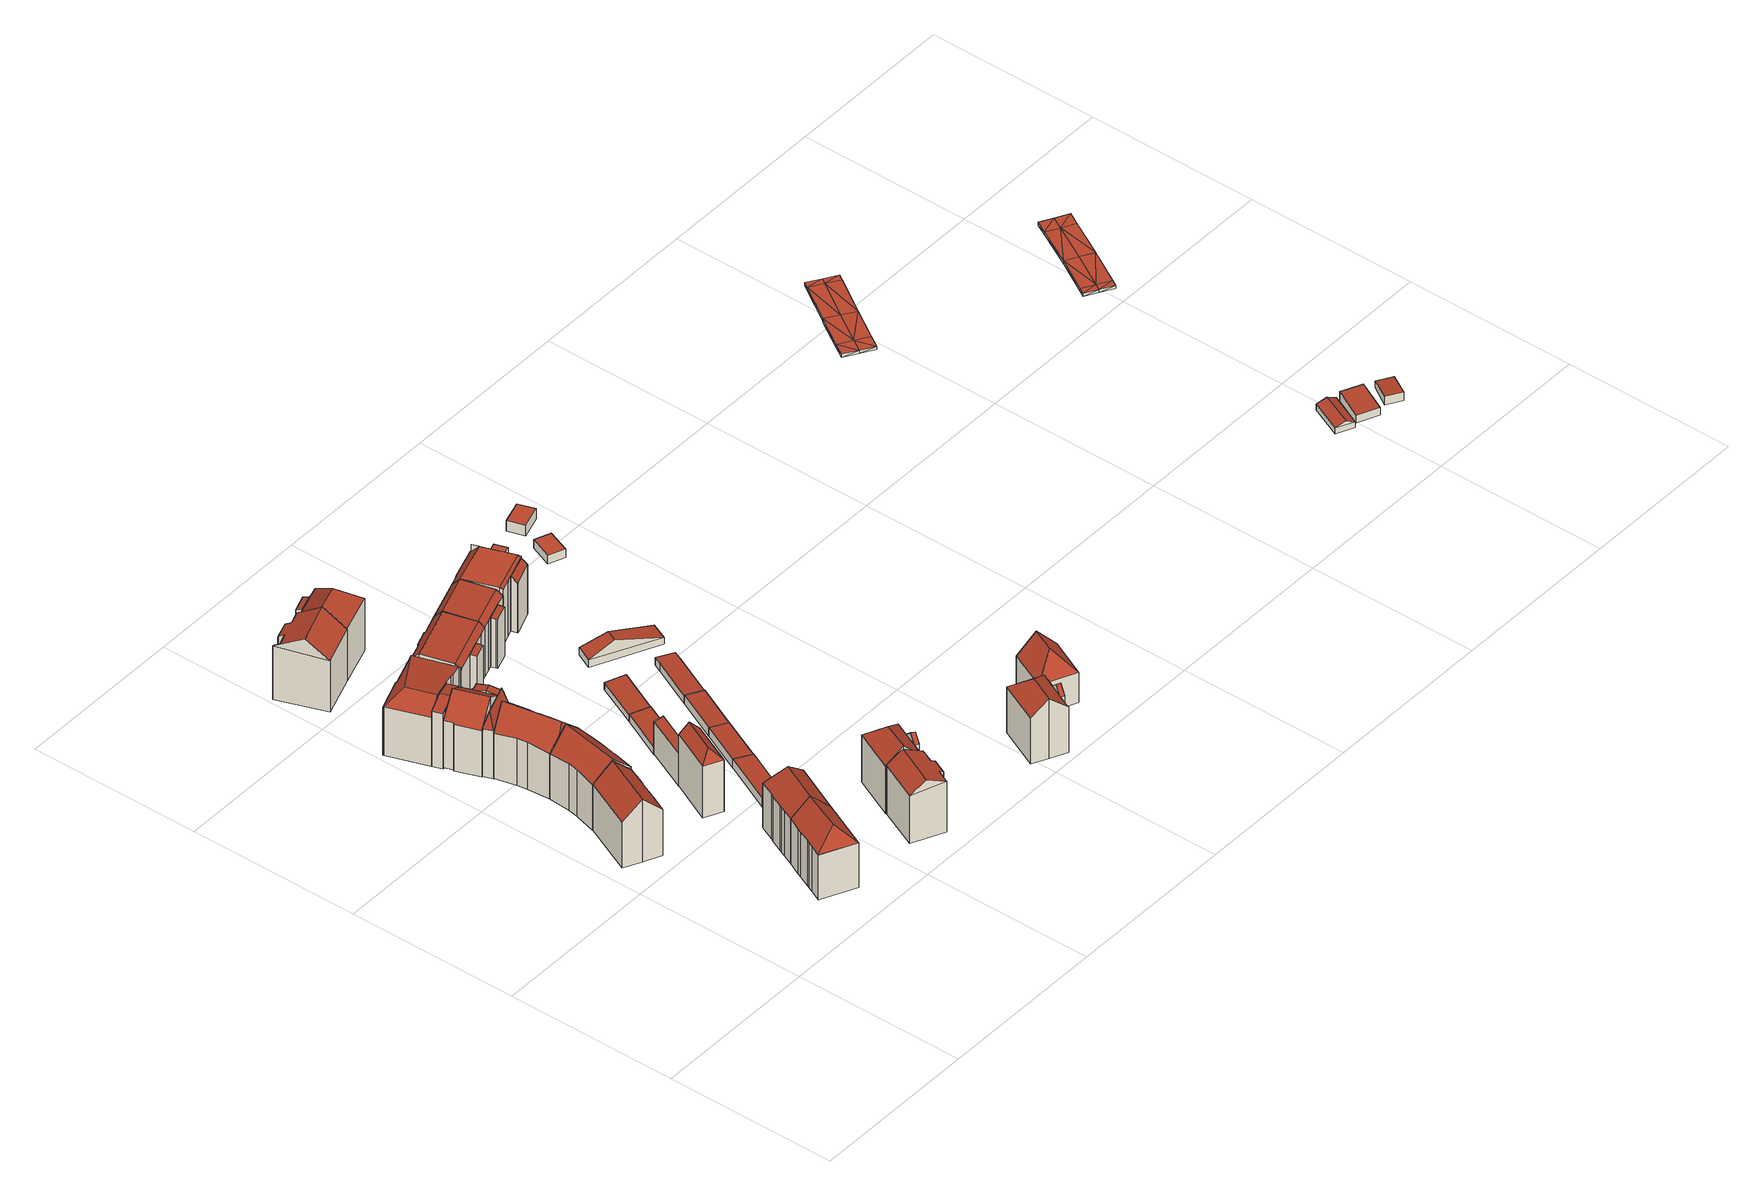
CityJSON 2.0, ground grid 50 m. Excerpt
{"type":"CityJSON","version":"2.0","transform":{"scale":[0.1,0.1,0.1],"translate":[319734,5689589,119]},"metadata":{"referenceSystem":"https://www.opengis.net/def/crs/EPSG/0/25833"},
"CityObjects":{
"building1":{"type":"Building","attributes":{"Dachtyp_tdc":"tdcGableRoof","Gemeindeschluessel":14713000,"Dachneigung":44.02,"QualitaetDacherkennung":83,"Geometrietyp2DReferenz":"3000","function":"31001_9998","roofType":"3100","measuredHeight":19.91},"geometry":[{"type":"MultiSurface","lod":"2","boundaries":[[[0,1,2,3]],[[1,4,5,2]],[[4,6,7,5]],[[6,8,9,7]],[[8,10,11,9]],[[10,12,13,11]],[[12,14,15,13]],[[14,16,17,15]],[[16,18,19,17]],[[18,20,21,19]],[[20,0,3,21]],[[16,14,12,10]],[[10,8,6,4,1,0,20,18,16]],[[3,2,5,7,9,11,13,15,17,19,21]]],"semantics":{"surfaces":[{"type":"WallSurface"},{"type":"RoofSurface"},{"type":"GroundSurface"}],"values":[0,0,0,0,0,0,0,0,0,0,0,1,1,2]}}]},
"building2":{"type":"Building","attributes":{"Dachtyp_tdc":"tdcFreeFormRoof","Gemeindeschluessel":14713000,"Dachneigung":44.84,"QualitaetDacherkennung":81,"Geometrietyp2DReferenz":"3000","function":"31001_9998","roofType":"5000","measuredHeight":19.74},"geometry":[{"type":"MultiSurface","lod":"2","boundaries":[[[22,23,24,25]],[[23,26,27,24]],[[26,28,29,27]],[[28,30,31,29]],[[30,32,33,31]],[[32,34,35,33]],[[34,36,37,35]],[[36,38,39,37]],[[38,40,41,39]],[[40,22,25,41]],[[42,26,43]],[[26,42,28]],[[23,44,43,26]],[[43,44,22,40,38,36,34,32,30,42]],[[30,28,42]],[[23,22,44]],[[25,24,27,29,31,33,35,37,39,41]]],"semantics":{"surfaces":[{"type":"WallSurface"},{"type":"RoofSurface"},{"type":"GroundSurface"}],"values":[0,0,0,0,0,0,0,0,0,0,1,1,1,1,0,0,2]}}]},
"building3":{"type":"Building","attributes":{"Dachtyp_tdc":"tdcFreeFormRoof","Gemeindeschluessel":14713000,"Dachneigung":42.32,"QualitaetDacherkennung":68,"Geometrietyp2DReferenz":"3000","function":"31001_9998","roofType":"5000","measuredHeight":19.92},"geometry":[{"type":"MultiSurface","lod":"2","boundaries":[[[45,46,47,48]],[[46,49,50,47]],[[49,51,52,50]],[[51,53,54,52]],[[53,55,56,54]],[[55,57,58,56]],[[57,59,60,58]],[[59,61,62,60]],[[61,63,64,62]],[[63,65,66,64]],[[65,67,68,66]],[[67,45,48,68]],[[69,70,53,51,49,46,45]],[[59,57,55,70,69,67,65,63,61]],[[55,53,70]],[[45,67,69]],[[48,47,50,52,54,56,58,60,62,64,66,68]]],"semantics":{"surfaces":[{"type":"WallSurface"},{"type":"RoofSurface"},{"type":"GroundSurface"}],"values":[0,0,0,0,0,0,0,0,0,0,0,0,1,1,0,0,2]}}]},
"building4":{"type":"Building","attributes":{"Dachtyp_tdc":"tdcFreeFormRoof","Gemeindeschluessel":14713000,"Dachneigung":43.02,"QualitaetDacherkennung":69,"Geometrietyp2DReferenz":"3000","function":"31001_9998","roofType":"5000","measuredHeight":20.04},"geometry":[{"type":"MultiSurface","lod":"2","boundaries":[[[71,72,54,56]],[[72,51,52,54]],[[51,73,74,52]],[[73,75,76,74]],[[75,77,78,76]],[[77,79,80,78]],[[79,81,82,80]],[[81,83,84,82]],[[83,85,86,84]],[[85,87,88,86]],[[87,89,90,88]],[[89,71,56,90]],[[71,91,92,93,72]],[[91,89,87,85,83,81,79,94,92]],[[93,92,94,77,75,73,51]],[[51,72,93]],[[71,89,91]],[[79,77,94]],[[56,54,52,74,76,78,80,82,84,86,88,90]]],"semantics":{"surfaces":[{"type":"WallSurface"},{"type":"RoofSurface"},{"type":"GroundSurface"}],"values":[0,0,0,0,0,0,0,0,0,0,0,0,1,1,1,0,0,0,2]}}]},
"building5":{"type":"Building","attributes":{"Dachtyp_tdc":"tdcHipAndGableRoof","Gemeindeschluessel":14713000,"Dachneigung":44.79,"QualitaetDacherkennung":79,"Geometrietyp2DReferenz":"3000","function":"31001_9998","roofType":"5000","measuredHeight":19.74},"geometry":[{"type":"MultiSurface","lod":"2","boundaries":[[[22,95,96,25]],[[95,97,98,96]],[[97,99,100,98]],[[99,101,102,100]],[[101,103,104,102]],[[103,105,106,104]],[[105,107,108,106]],[[107,109,110,108]],[[109,111,112,110]],[[111,23,24,112]],[[23,44,113,24]],[[44,22,25,113]],[[111,109,107,105,114]],[[105,103,101,99,97,95,22,44,114]],[[44,23,111,114]],[[25,96,98,100,102,104,106,108,110,112,24,113]]],"semantics":{"surfaces":[{"type":"WallSurface"},{"type":"RoofSurface"},{"type":"GroundSurface"}],"values":[0,0,0,0,0,0,0,0,0,0,0,0,1,1,1,2]}}]},
"building6":{"type":"Building","attributes":{"Gemeindeschluessel":14713000,"Geometrietyp2DReferenz":"3000","function":"31001_9998","roofType":"9999"},"children":["building6-1","building6-2","building6-3"]},
"building6-1":{"type":"BuildingPart","attributes":{"Dachtyp_tdc":"tdcGableRoof","Dachneigung":38.71,"QualitaetDacherkennung":68,"Geometrietyp2DReferenz":"3000","roofType":"3100","measuredHeight":20.24},"parents":["building6"],"geometry":[{"type":"MultiSurface","lod":"2","boundaries":[[[115,116,117,118]],[[116,119,120,117]],[[119,121,122,120]],[[121,123,124,122]],[[123,125,126,124]],[[125,127,128,129,126]],[[130,131,132,133,134]],[[131,115,118,132]],[[135,136,137,138,139,127,125,123,121,119]],[[119,116,115,131,130,140,141,142,135]],[[118,117,120,122,124,126,129,143,144,145,146,133,132]],[[139,128,127]],[[147,137,136,148]],[[144,143,138,137,147]],[[143,129,128,139,138]],[[149,148,136,135]],[[145,144,147,148,149]],[[130,134,140]],[[142,149,135]],[[134,133,146,141,140]],[[145,149,142,141,146]]],"semantics":{"surfaces":[{"type":"WallSurface"},{"type":"RoofSurface"},{"type":"GroundSurface"},{"type":"ClosureSurface"}],"values":[0,0,0,0,0,0,0,0,1,1,2,0,0,3,3,0,3,0,0,3,3]}}]},
"building6-2":{"type":"BuildingPart","attributes":{"Dachtyp_tdc":"tdcGableRoof","Dachneigung":10.19,"QualitaetDacherkennung":65,"Geometrietyp2DReferenz":"3000","roofType":"3100","measuredHeight":15.81},"parents":["building6"],"geometry":[{"type":"MultiSurface","lod":"2","boundaries":[[[150,151,152,153]],[[151,154,155,152]],[[154,156,157,155]],[[156,158,159,157]],[[158,160,161,159]],[[128,162,163,129]],[[162,150,153,163]],[[164,137,147,160,158,156,154]],[[154,151,150,162,128,139,164]],[[153,152,155,157,159,161,144,143,129,163]],[[161,160,147,144]],[[138,137,164]],[[143,144,147,137,138]],[[139,138,164]],[[143,138,139,128,129]]],"semantics":{"surfaces":[{"type":"WallSurface"},{"type":"RoofSurface"},{"type":"GroundSurface"},{"type":"ClosureSurface"}],"values":[0,0,0,0,0,0,0,1,1,2,3,0,3,0,3]}}]},
"building6-3":{"type":"BuildingPart","attributes":{"Dachtyp_tdc":"tdcFreeFormRoof","Dachneigung":73.21,"QualitaetDacherkennung":22,"Geometrietyp2DReferenz":"3000","roofType":"5000","measuredHeight":20.37},"parents":["building6"],"geometry":[{"type":"MultiSurface","lod":"2","boundaries":[[[165,166,167,168]],[[166,169,170,167]],[[169,134,133,170]],[[171,172,173,161,160]],[[172,165,168,173]],[[174,140,134,169,166,175]],[[166,165,176,175]],[[165,172,171,176]],[[171,148,149,142,174,175,176]],[[168,167,170,133,146,145,144,161,173]],[[141,140,174]],[[146,133,134,140,141]],[[160,147,148,171]],[[142,141,174]],[[144,145,149,148,147]],[[160,161,144,147]],[[145,146,141,142,149]]],"semantics":{"surfaces":[{"type":"WallSurface"},{"type":"RoofSurface"},{"type":"GroundSurface"},{"type":"ClosureSurface"}],"values":[0,0,0,0,0,1,1,1,1,2,0,3,0,0,3,3,3]}}]},
"building7":{"type":"Building","attributes":{"Gemeindeschluessel":14713000,"Geometrietyp2DReferenz":"3000","function":"31001_9998","roofType":"9999"},"children":["building7-1","building7-2"]},
"building7-1":{"type":"BuildingPart","attributes":{"Dachtyp_tdc":"tdcGableRoof","Dachneigung":10.45,"QualitaetDacherkennung":40,"Geometrietyp2DReferenz":"3000","roofType":"3100","measuredHeight":18.56},"parents":["building7"],"geometry":[{"type":"MultiSurface","lod":"2","boundaries":[[[177,178,179,180]],[[178,181,182,179]],[[181,183,184,182]],[[183,185,186,187,184]],[[185,183,188,189,190,191]],[[192,193,194,189,188]],[[177,194,193,178]],[[178,193,192,181]],[[181,192,188,183]],[[187,195,180,179,182,184]],[[196,186,185]],[[177,180,195,197]],[[197,195,187,186,196]],[[191,196,185]],[[189,194,177,197,190]],[[190,197,196,191]]],"semantics":{"surfaces":[{"type":"WallSurface"},{"type":"RoofSurface"},{"type":"GroundSurface"},{"type":"ClosureSurface"}],"values":[0,0,0,0,1,1,0,0,0,2,0,3,3,0,3,3]}}]},
"building7-2":{"type":"BuildingPart","attributes":{"Dachtyp_tdc":"tdcHipAndGableRoof","Dachneigung":10.24,"QualitaetDacherkennung":29,"Geometrietyp2DReferenz":"3000","roofType":"5000","measuredHeight":19.05},"parents":["building7"],"geometry":[{"type":"MultiSurface","lod":"2","boundaries":[[[198,186,196,191,199,200]],[[199,201,202,203,204,205,206,207,200]],[[208,209,210,180,195,187,211,212,213,214,215,216,217]],[[204,203,209,208]],[[203,202,210,209]],[[202,201,194,177,180,210]],[[186,198,211,187]],[[198,218,212,211]],[[218,219,213,212]],[[219,220,214,213]],[[220,207,215,214]],[[207,206,216,215]],[[206,205,217,216]],[[205,204,208,217]],[[207,220,219,218,198,200]],[[190,189,194,201,199]],[[195,180,177,197]],[[197,177,194,189,190]],[[191,190,199]],[[186,187,195,197,196]],[[196,197,190,191]]],"semantics":{"surfaces":[{"type":"RoofSurface"},{"type":"GroundSurface"},{"type":"WallSurface"},{"type":"ClosureSurface"}],"values":[0,0,1,2,2,2,2,2,2,2,2,2,2,2,0,2,3,3,2,3,3]}}]},
"building8":{"type":"Building","attributes":{"Dachtyp_tdc":"tdcFreeFormRoof","Gemeindeschluessel":14713000,"Dachneigung":46.32,"QualitaetDacherkennung":2,"Geometrietyp2DReferenz":"3000","function":"31001_2463","roofType":"5000","measuredHeight":19.21},"geometry":[{"type":"MultiSurface","lod":"2","boundaries":[[[221,222,223,224]],[[222,225,226,223]],[[225,227,228,226]],[[227,221,224,228]],[[229,230,227,225]],[[229,225,222]],[[230,229,222,221]],[[230,221,227]],[[224,223,226,228]]],"semantics":{"surfaces":[{"type":"WallSurface"},{"type":"RoofSurface"},{"type":"GroundSurface"}],"values":[0,0,0,0,1,0,1,1,2]}}]},
"building9":{"type":"Building","attributes":{"Dachtyp_tdc":"tdcFreeFormRoof","Gemeindeschluessel":14713000,"Dachneigung":11.03,"QualitaetDacherkennung":21,"Geometrietyp2DReferenz":"3000","function":"31001_9998","roofType":"5000","measuredHeight":3},"geometry":[{"type":"MultiSurface","lod":"2","boundaries":[[[231,232,233,234]],[[232,235,236,233]],[[235,237,238,236]],[[237,239,240,238]],[[239,231,234,240]],[[241,242,232,231]],[[239,237,235,242,241]],[[235,232,242]],[[231,239,241]],[[234,233,236,238,240]]],"semantics":{"surfaces":[{"type":"WallSurface"},{"type":"RoofSurface"},{"type":"GroundSurface"}],"values":[0,0,0,0,0,1,1,0,0,2]}}]},
"building10":{"type":"Building","attributes":{"Dachtyp_tdc":"tdcFreeFormRoof","Gemeindeschluessel":14713000,"Dachneigung":29.23,"QualitaetDacherkennung":62,"Geometrietyp2DReferenz":"3000","function":"31001_9998","roofType":"5000","measuredHeight":21.76},"geometry":[{"type":"MultiSurface","lod":"2","boundaries":[[[243,244,245,246]],[[244,247,248,245]],[[247,249,250,248]],[[249,251,252,250]],[[251,253,254,252]],[[253,255,256,254]],[[255,257,258,256]],[[257,259,260,258]],[[259,261,262,260]],[[261,263,264,262]],[[263,265,266,264]],[[265,267,268,266]],[[267,243,246,268]],[[269,265,263,261,259,257,255,253,251,249,247,244,270]],[[243,267,269,270]],[[267,265,269]],[[244,243,270]],[[246,245,248,250,252,254,256,258,260,262,264,266,268]]],"semantics":{"surfaces":[{"type":"WallSurface"},{"type":"RoofSurface"},{"type":"GroundSurface"}],"values":[0,0,0,0,0,0,0,0,0,0,0,0,0,1,1,0,0,2]}}]},
"building11":{"type":"Building","attributes":{"Dachtyp_tdc":"tdcGableRoof","Gemeindeschluessel":14713000,"Dachneigung":69.98,"QualitaetDacherkennung":3,"Geometrietyp2DReferenz":"3000","function":"31001_2463","roofType":"3100","measuredHeight":11.09},"geometry":[{"type":"MultiSurface","lod":"2","boundaries":[[[271,272,273,274]],[[272,275,276,273]],[[275,277,278,276]],[[277,271,274,278]],[[275,272,279]],[[271,277,280]],[[272,271,280,279]],[[277,275,279,280]],[[274,273,276,278]]],"semantics":{"surfaces":[{"type":"WallSurface"},{"type":"RoofSurface"},{"type":"GroundSurface"}],"values":[0,0,0,0,0,0,1,1,2]}}]},
"building12":{"type":"Building","attributes":{"Dachtyp_tdc":"tdcPolyFlatRoof","Gemeindeschluessel":14713000,"Dachneigung":4.03,"QualitaetDacherkennung":92,"Geometrietyp2DReferenz":"3000","function":"31001_2463","roofType":"2100","measuredHeight":2.7},"geometry":[{"type":"MultiSurface","lod":"2","boundaries":[[[281,282,283,284]],[[282,285,286,283]],[[285,287,288,286]],[[287,289,290,288]],[[289,291,292,290]],[[291,281,284,292]],[[291,289,287,285,282,281]],[[284,283,286,288,290,292]]],"semantics":{"surfaces":[{"type":"WallSurface"},{"type":"RoofSurface"},{"type":"GroundSurface"}],"values":[0,0,0,0,0,0,1,2]}}]},
"building13":{"type":"Building","attributes":{"Dachtyp_tdc":"tdcFreeFormRoof","Gemeindeschluessel":14713000,"Dachneigung":24.52,"QualitaetDacherkennung":53,"Geometrietyp2DReferenz":"3000","function":"31001_9998","roofType":"5000","measuredHeight":18.64},"geometry":[{"type":"MultiSurface","lod":"2","boundaries":[[[293,294,295,296]],[[294,297,298,295]],[[297,299,300,298]],[[299,301,302,300]],[[301,303,304,302]],[[303,305,306,304]],[[305,307,308,306]],[[307,309,310,308]],[[309,311,312,310]],[[311,313,314,312]],[[313,315,316,314]],[[315,317,318,316]],[[317,293,296,318]],[[297,294,293,317,319,320]],[[305,303,301,299,320,319,315,313,311,309,307]],[[317,315,319]],[[299,297,320]],[[296,295,298,300,302,304,306,308,310,312,314,316,318]]],"semantics":{"surfaces":[{"type":"WallSurface"},{"type":"RoofSurface"},{"type":"GroundSurface"}],"values":[0,0,0,0,0,0,0,0,0,0,0,0,0,1,1,0,0,2]}}]},
"building14":{"type":"Building","attributes":{"Gemeindeschluessel":14713000,"Geometrietyp2DReferenz":"3000","function":"31001_9998","roofType":"9999"},"children":["building14-1","building14-2"]},
"building14-1":{"type":"BuildingPart","attributes":{"Dachtyp_tdc":"tdcCutGableRoof","Dachneigung":3.47,"QualitaetDacherkennung":80,"Geometrietyp2DReferenz":"3000","roofType":"9999","measuredHeight":17.75},"parents":["building14"],"geometry":[{"type":"MultiSurface","lod":"2","boundaries":[[[321,322,323,324]],[[322,325,326,323]],[[325,327,326]],[[328,329,330,331]],[[329,332,333,330]],[[332,334,335,333]],[[334,336,337,335]],[[336,338,339,337]],[[338,340,341,339]],[[340,342,343,341]],[[342,344,345,343]],[[344,346,347,345]],[[346,348,349,347]],[[348,350,351,349]],[[350,352,353,351]],[[352,321,324,353]],[[332,329,328,327,325,322,321,352]],[[350,348,346,344,342,340,338,336,334]],[[352,350,334,332]],[[324,323,326,331,330,333,335,337,339,341,343,345,347,349,351,353]],[[331,326,327,328]]],"semantics":{"surfaces":[{"type":"WallSurface"},{"type":"RoofSurface"},{"type":"GroundSurface"},{"type":"ClosureSurface"}],"values":[0,0,0,0,0,0,0,0,0,0,0,0,0,0,0,0,1,1,1,2,3]}}]},
"building14-2":{"type":"BuildingPart","attributes":{"Dachtyp_tdc":"tdcPolyFlatRoof","Dachneigung":6.67,"QualitaetDacherkennung":43,"Geometrietyp2DReferenz":"3000","roofType":"2100","measuredHeight":15.79},"parents":["building14"],"geometry":[{"type":"MultiSurface","lod":"2","boundaries":[[[354,355,356,326,327]],[[355,357,358,356]],[[357,359,331,358]],[[359,328,331]],[[359,357,355,354]],[[326,356,358,331]],[[327,328,359,354]],[[327,326,331,328]]],"semantics":{"surfaces":[{"type":"WallSurface"},{"type":"RoofSurface"},{"type":"GroundSurface"},{"type":"ClosureSurface"}],"values":[0,0,0,0,1,2,0,3]}}]},
"building15":{"type":"Building","attributes":{"Gemeindeschluessel":14713000,"Geometrietyp2DReferenz":"3000","function":"31001_9998","roofType":"9999"},"children":["building15-1","building15-2"]},
"building15-1":{"type":"BuildingPart","attributes":{"Dachtyp_tdc":"tdcHipAndGableRoof","Dachneigung":43.14,"QualitaetDacherkennung":42,"Geometrietyp2DReferenz":"3000","roofType":"5000","measuredHeight":22.01},"parents":["building15"],"geometry":[{"type":"MultiSurface","lod":"2","boundaries":[[[360,361,362,266]],[[361,363,364,362]],[[365,366,367,368]],[[366,369,370,367]],[[369,371,372,370]],[[371,373,374,372]],[[373,375,376,374]],[[375,377,378,376]],[[377,379,380,378]],[[379,381,268,380]],[[381,382,383,268]],[[382,360,266,383]],[[379,377,375,373,371,369,384]],[[369,366,365,385,386,363,361,360,382,384]],[[382,381,379,384]],[[266,362,364,387,368,367,370,372,374,376,378,380,268,383]],[[364,363,386]],[[387,364,386,385]],[[365,368,387,385]]],"semantics":{"surfaces":[{"type":"WallSurface"},{"type":"RoofSurface"},{"type":"GroundSurface"},{"type":"ClosureSurface"}],"values":[0,0,0,0,0,0,0,0,0,0,0,0,1,1,1,2,3,3,3]}}]},
"building15-2":{"type":"BuildingPart","attributes":{"Dachtyp_tdc":"tdcPolyFlatRoof","Dachneigung":17.26,"QualitaetDacherkennung":41,"Geometrietyp2DReferenz":"3000","roofType":"2100","measuredHeight":16.1},"parents":["building15"],"geometry":[{"type":"MultiSurface","lod":"2","boundaries":[[[388,389,390,391]],[[389,392,365,368,390]],[[393,394,395,364,363]],[[394,388,391,395]],[[394,393,396,392,389,388]],[[391,390,368,387,364,395]],[[385,365,392,396]],[[385,387,368,365]],[[393,386,385,396]],[[386,364,387,385]],[[363,386,393]],[[363,364,386]]],"semantics":{"surfaces":[{"type":"WallSurface"},{"type":"RoofSurface"},{"type":"GroundSurface"},{"type":"ClosureSurface"}],"values":[0,0,0,0,1,2,0,3,0,3,0,3]}}]},
"building16":{"type":"Building","attributes":{"Dachtyp_tdc":"tdcPolyFlatRoof","Gemeindeschluessel":14713000,"Dachneigung":3.63,"QualitaetDacherkennung":72,"Geometrietyp2DReferenz":"3000","function":"31001_2463","roofType":"2100","measuredHeight":2.71},"geometry":[{"type":"MultiSurface","lod":"2","boundaries":[[[397,398,399,400]],[[398,401,402,399]],[[401,403,404,402]],[[403,397,400,404]],[[403,401,398,397]],[[400,399,402,404]]],"semantics":{"surfaces":[{"type":"WallSurface"},{"type":"RoofSurface"},{"type":"GroundSurface"}],"values":[0,0,0,0,1,2]}}]},
"building17":{"type":"Building","attributes":{"Gemeindeschluessel":14713000,"Geometrietyp2DReferenz":"3000","function":"31001_9998","roofType":"9999"},"children":["building17-1","building17-2"]},
"building17-1":{"type":"BuildingPart","attributes":{"Dachtyp_tdc":"tdcHipAndGableRoof","Dachneigung":43.16,"QualitaetDacherkennung":64,"Geometrietyp2DReferenz":"3000","roofType":"5000","measuredHeight":19.54},"parents":["building17"],"geometry":[{"type":"MultiSurface","lod":"2","boundaries":[[[405,406,407,408]],[[406,409,410,407]],[[411,412,413,414]],[[412,415,416,413]],[[415,417,418,416]],[[417,419,300,418]],[[419,420,421,300]],[[420,422,298,421]],[[422,423,424,298]],[[423,425,426,424]],[[425,427,428,426]],[[427,429,430,428]],[[429,405,408,430]],[[425,423,431]],[[423,422,420,431]],[[420,419,417,415,412,411,409,406,405,429,427,425,431]],[[408,407,410,414,413,416,418,300,421,298,424,426,428,430]],[[411,414,410,409]]],"semantics":{"surfaces":[{"type":"WallSurface"},{"type":"RoofSurface"},{"type":"GroundSurface"},{"type":"ClosureSurface"}],"values":[0,0,0,0,0,0,0,0,0,0,0,0,0,1,1,1,2,3]}}]},
"building17-2":{"type":"BuildingPart","attributes":{"Dachtyp_tdc":"tdcGableRoof","Dachneigung":44.09,"QualitaetDacherkennung":52,"Geometrietyp2DReferenz":"3000","roofType":"3100","measuredHeight":16.98},"parents":["building17"],"geometry":[{"type":"MultiSurface","lod":"2","boundaries":[[[406,432,433,407]],[[432,434,435,433]],[[434,411,414,435]],[[409,406,407,410]],[[436,437,438,439,440]],[[434,439,438,411]],[[432,440,439,434]],[[406,436,440,432]],[[409,437,436,406]],[[411,438,437,409]],[[407,433,435,414,410]],[[410,414,411,409]]],"semantics":{"surfaces":[{"type":"WallSurface"},{"type":"RoofSurface"},{"type":"GroundSurface"},{"type":"ClosureSurface"}],"values":[0,0,0,0,1,1,0,0,0,0,2,3]}}]},
"building18":{"type":"Building","attributes":{"Dachtyp_tdc":"tdcPolyFlatRoof","Gemeindeschluessel":14713000,"Dachneigung":3.8,"QualitaetDacherkennung":87,"Geometrietyp2DReferenz":"3000","function":"31001_2463","roofType":"2100","measuredHeight":2.69},"geometry":[{"type":"MultiSurface","lod":"2","boundaries":[[[441,442,443,444]],[[442,445,446,443]],[[445,447,448,446]],[[447,441,444,448]],[[447,445,442,441]],[[444,443,446,448]]],"semantics":{"surfaces":[{"type":"WallSurface"},{"type":"RoofSurface"},{"type":"GroundSurface"}],"values":[0,0,0,0,1,2]}}]},
"building19":{"type":"Building","attributes":{"Dachtyp_tdc":"tdcPolyFlatRoof","Gemeindeschluessel":14713000,"Dachneigung":3.62,"QualitaetDacherkennung":50,"Geometrietyp2DReferenz":"3000","function":"31001_2463","roofType":"2100","measuredHeight":2.6},"geometry":[{"type":"MultiSurface","lod":"2","boundaries":[[[449,450,451,452]],[[450,453,404,451]],[[453,454,402,404]],[[454,449,452,402]],[[454,453,450,449]],[[452,451,404,402]]],"semantics":{"surfaces":[{"type":"WallSurface"},{"type":"RoofSurface"},{"type":"GroundSurface"}],"values":[0,0,0,0,1,2]}}]},
"building20":{"type":"Building","attributes":{"Dachtyp_tdc":"tdcPolyFlatRoof","Gemeindeschluessel":14713000,"Dachneigung":3.94,"QualitaetDacherkennung":62,"Geometrietyp2DReferenz":"3000","function":"31001_2463","roofType":"2100","measuredHeight":2.65},"geometry":[{"type":"MultiSurface","lod":"2","boundaries":[[[455,456,457,458]],[[456,459,460,457]],[[459,461,462,460]],[[461,455,458,462]],[[461,459,456,455]],[[458,457,460,462]]],"semantics":{"surfaces":[{"type":"WallSurface"},{"type":"RoofSurface"},{"type":"GroundSurface"}],"values":[0,0,0,0,1,2]}}]},
"building21":{"type":"Building","attributes":{"Gemeindeschluessel":14713000,"Geometrietyp2DReferenz":"3000","function":"31001_9998","roofType":"9999"},"children":["building21-1","building21-2"]},
"building21-1":{"type":"BuildingPart","attributes":{"Dachtyp_tdc":"tdcCutGableRoof","Dachneigung":3.29,"QualitaetDacherkennung":81,"Geometrietyp2DReferenz":"3000","roofType":"9999","measuredHeight":17.8},"parents":["building21"],"geometry":[{"type":"MultiSurface","lod":"2","boundaries":[[[348,346,347,349]],[[346,463,464,347]],[[463,465,466,464]],[[465,467,468,466]],[[467,469,470,468]],[[469,471,472,470]],[[471,473,474,472]],[[475,476,477,478]],[[476,321,324,477]],[[321,479,480,324]],[[479,481,351,480]],[[481,348,349,351]],[[467,465,463,346,348,481]],[[479,321,476,475,473,471,469]],[[481,479,469,467]],[[349,347,464,466,468,470,472,474,478,477,324,480,351]],[[478,474,473,475]]],"semantics":{"surfaces":[{"type":"WallSurface"},{"type":"RoofSurface"},{"type":"GroundSurface"},{"type":"ClosureSurface"}],"values":[0,0,0,0,0,0,0,0,0,0,0,0,1,1,1,2,3]}}]},
"building21-2":{"type":"BuildingPart","attributes":{"Dachtyp_tdc":"tdcPolyFlatRoof","Dachneigung":7.2,"QualitaetDacherkennung":40,"Geometrietyp2DReferenz":"3000","roofType":"2100","measuredHeight":15.87},"parents":["building21"],"geometry":[{"type":"MultiSurface","lod":"2","boundaries":[[[482,483,484,485]],[[483,486,475,478,484]],[[487,488,489,474,473]],[[488,482,485,489]],[[488,487,486,483,482]],[[485,484,478,474,489]],[[487,473,475,486]],[[473,474,478,475]]],"semantics":{"surfaces":[{"type":"WallSurface"},{"type":"RoofSurface"},{"type":"GroundSurface"},{"type":"ClosureSurface"}],"values":[0,0,0,0,1,2,0,3]}}]},
"building22":{"type":"Building","attributes":{"Dachtyp_tdc":"tdcPolyFlatRoof","Gemeindeschluessel":14713000,"Dachneigung":3.49,"QualitaetDacherkennung":63,"Geometrietyp2DReferenz":"3000","function":"31001_2463","roofType":"2100","measuredHeight":2.52},"geometry":[{"type":"MultiSurface","lod":"2","boundaries":[[[490,491,458,457]],[[491,492,493,458]],[[492,494,495,493]],[[494,496,497,495]],[[496,498,499,497]],[[498,490,457,499]],[[498,496,494,492,491,490]],[[457,458,493,495,497,499]]],"semantics":{"surfaces":[{"type":"WallSurface"},{"type":"RoofSurface"},{"type":"GroundSurface"}],"values":[0,0,0,0,0,0,1,2]}}]},
"building23":{"type":"Building","attributes":{"Gemeindeschluessel":14713000,"Geometrietyp2DReferenz":"3000","function":"31001_9998","roofType":"9999"},"children":["building23-1","building23-2","building23-3"]},
"building23-1":{"type":"BuildingPart","attributes":{"Dachtyp_tdc":"tdcPolyFlatRoof","Dachneigung":45.06,"QualitaetDacherkennung":33,"Geometrietyp2DReferenz":"3000","roofType":"2100","measuredHeight":17.54},"parents":["building23"],"geometry":[{"type":"MultiSurface","lod":"2","boundaries":[[[500,501,502,503]],[[501,504,505,502]],[[504,506,507,505]],[[506,508,509,507]],[[506,504,501,500,510,508]],[[509,503,502,505,507]],[[500,503,509,508,510]]],"semantics":{"surfaces":[{"type":"WallSurface"},{"type":"RoofSurface"},{"type":"GroundSurface"},{"type":"ClosureSurface"}],"values":[0,0,0,0,1,2,3]}}]},
"building23-2":{"type":"BuildingPart","attributes":{"Dachtyp_tdc":"tdcPolyFlatRoof","Dachneigung":0,"QualitaetDacherkennung":71,"Geometrietyp2DReferenz":"3000","roofType":"1000","measuredHeight":18.05},"parents":["building23"],"geometry":[{"type":"MultiSurface","lod":"2","boundaries":[[[511,512,513,514]],[[512,515,516,513]],[[515,517,518,516]],[[517,519,520,518]],[[519,521,503,520]],[[521,522,503]],[[511,514,523]],[[524,525,526,527,521,519,517,515,512,511]],[[513,516,518,520,503,528,529,514]],[[527,522,521]],[[523,524,511]],[[514,529,525,524,523]],[[529,528,526,525]],[[528,503,522,527,526]]],"semantics":{"surfaces":[{"type":"WallSurface"},{"type":"RoofSurface"},{"type":"GroundSurface"},{"type":"ClosureSurface"}],"values":[0,0,0,0,0,0,0,1,2,0,0,3,3,3]}}]},
"building23-3":{"type":"BuildingPart","attributes":{"Dachtyp_tdc":"tdcCutGableRoof","Dachneigung":0.254,"QualitaetDacherkennung":67,"Geometrietyp2DReferenz":"3000","roofType":"9999","measuredHeight":18.14},"parents":["building23"],"geometry":[{"type":"MultiSurface","lod":"2","boundaries":[[[530,531,532,533]],[[531,534,535,532]],[[534,536,537,535]],[[536,538,539,537]],[[538,540,541,539]],[[540,542,543,541]],[[508,544,545,509]],[[544,546,547,545]],[[546,548,549,547]],[[548,550,551,549]],[[550,530,533,551]],[[525,524,523,542,540,538,536,534,531,530,550]],[[548,546,544,508,510,522,527,552]],[[550,548,552,525]],[[533,532,535,537,539,541,543,514,529,528,503,509,545,547,549,551]],[[514,543,542,523]],[[529,514,523,524,525]],[[526,525,552]],[[528,529,525,526]],[[527,526,552]],[[528,526,527,522,500,503]],[[510,500,522]],[[509,503,500,510,508]]],"semantics":{"surfaces":[{"type":"WallSurface"},{"type":"RoofSurface"},{"type":"GroundSurface"},{"type":"ClosureSurface"}],"values":[0,0,0,0,0,0,0,0,0,0,0,1,1,1,2,0,3,0,3,0,3,0,3]}}]},
"building24":{"type":"Building","attributes":{"Dachtyp_tdc":"tdcHipAndGableRoof","Gemeindeschluessel":14713000,"Dachneigung":17.16,"QualitaetDacherkennung":7,"Geometrietyp2DReferenz":"3000","function":"31001_2463","roofType":"5000","measuredHeight":6.12},"geometry":[{"type":"MultiSurface","lod":"2","boundaries":[[[553,554,555,556]],[[554,557,558,555]],[[557,559,560,558]],[[559,553,556,560]],[[557,554,561]],[[553,559,562]],[[554,553,562,561]],[[559,557,561,562]],[[556,555,558,560]]],"semantics":{"surfaces":[{"type":"WallSurface"},{"type":"RoofSurface"},{"type":"GroundSurface"}],"values":[0,0,0,0,1,0,1,1,2]}}]},
"building25":{"type":"Building","attributes":{"Gemeindeschluessel":14713000,"Geometrietyp2DReferenz":"3000","function":"31001_9998","roofType":"9999"},"children":["building25-1","building25-2"]},
"building25-1":{"type":"BuildingPart","attributes":{"Dachtyp_tdc":"tdcGableRoof","Dachneigung":44.6,"QualitaetDacherkennung":53,"Geometrietyp2DReferenz":"3000","roofType":"3100","measuredHeight":16.86},"parents":["building25"],"geometry":[{"type":"MultiSurface","lod":"2","boundaries":[[[563,564,565,566]],[[567,568,569,570]],[[567,563,566,568]],[[570,571,564,572]],[[563,567,573]],[[564,563,573,572]],[[567,570,572,573]],[[566,565,569,568]],[[569,565,564,571,570]]],"semantics":{"surfaces":[{"type":"WallSurface"},{"type":"RoofSurface"},{"type":"GroundSurface"},{"type":"ClosureSurface"}],"values":[0,0,0,0,0,1,1,2,3]}}]},
"building25-2":{"type":"BuildingPart","attributes":{"Dachtyp_tdc":"tdcHipAndGableRoof","Dachneigung":40.39,"QualitaetDacherkennung":61,"Geometrietyp2DReferenz":"3000","roofType":"5000","measuredHeight":19.04},"parents":["building25"],"geometry":[{"type":"MultiSurface","lod":"2","boundaries":[[[574,570,569,575]],[[576,565,564]],[[576,577,578,565]],[[577,579,580,578]],[[579,581,582,580]],[[581,583,584,582]],[[583,585,586,584]],[[585,587,588,586]],[[587,589,590,588]],[[589,591,592,590]],[[591,593,594,592]],[[593,595,596,594]],[[595,574,575,596]],[[591,589,597]],[[589,587,585,597]],[[585,583,581,579,577,576,571,570,574,595,593,591,597]],[[575,569,565,578,580,582,584,586,588,590,592,594,596]],[[564,571,576]],[[565,569,570,571,564]]],"semantics":{"surfaces":[{"type":"WallSurface"},{"type":"RoofSurface"},{"type":"GroundSurface"},{"type":"ClosureSurface"}],"values":[0,0,0,0,0,0,0,0,0,0,0,0,0,1,1,1,2,0,3]}}]},
"building26":{"type":"Building","attributes":{"Dachtyp_tdc":"tdcFreeFormRoof","Gemeindeschluessel":14713000,"Dachneigung":47.31,"QualitaetDacherkennung":5,"Geometrietyp2DReferenz":"3000","function":"31001_9998","roofType":"5000","measuredHeight":15.49},"geometry":[{"type":"MultiSurface","lod":"2","boundaries":[[[598,599,600,601]],[[599,602,603,600]],[[602,604,605,603]],[[604,598,601,605]],[[606,604,602]],[[607,606,602,599]],[[607,599,598]],[[606,607,598,604]],[[601,600,603,605]]],"semantics":{"surfaces":[{"type":"WallSurface"},{"type":"RoofSurface"},{"type":"GroundSurface"}],"values":[0,0,0,0,0,1,1,1,2]}}]},
"building27":{"type":"Building","attributes":{"Dachtyp_tdc":"tdcPolyFlatRoof","Gemeindeschluessel":14713000,"Dachneigung":0,"QualitaetDacherkennung":76,"Geometrietyp2DReferenz":"3000","function":"31001_2000","roofType":"1000","measuredHeight":2.78},"geometry":[{"type":"MultiSurface","lod":"2","boundaries":[[[608,609,610,611]],[[609,612,613,610]],[[612,614,615,613]],[[614,608,611,615]],[[614,612,609,608]],[[611,610,613,615]]],"semantics":{"surfaces":[{"type":"WallSurface"},{"type":"RoofSurface"},{"type":"GroundSurface"}],"values":[0,0,0,0,1,2]}}]},
"building28":{"type":"Building","attributes":{"Dachtyp_tdc":"tdcPolyFlatRoof","Gemeindeschluessel":14713000,"Dachneigung":0,"QualitaetDacherkennung":78,"Geometrietyp2DReferenz":"3000","function":"31001_2000","roofType":"1000","measuredHeight":3.28},"geometry":[{"type":"MultiSurface","lod":"2","boundaries":[[[616,617,618,619]],[[617,620,621,618]],[[620,622,623,621]],[[622,616,619,623]],[[622,620,617,616]],[[619,618,621,623]]],"semantics":{"surfaces":[{"type":"WallSurface"},{"type":"RoofSurface"},{"type":"GroundSurface"}],"values":[0,0,0,0,1,2]}}]},
"building29":{"type":"Building","attributes":{"Stand_DGM":"2023","Stand_Basis-DLM":"2022","Gemeindeschluessel":"14713000","ObjektHoehe":1,"Stand_Laserscan":"2023","BodenHoehe":123.76,"Stand_3D-Stadtmodell":"2025","Geometrietyp2DReferenz":2000,"AbsoluteHoehe":124.76,"function":"53001_1800","roofType":"9999","measuredHeight":1},"geometry":[{"type":"MultiSurface","lod":"2","boundaries":[[[624,625,626]],[[626,625,627]],[[626,627,628]],[[628,627,629]],[[628,629,630]],[[630,629,631]],[[631,629,632]],[[631,632,633]],[[631,633,634]],[[625,635,627]],[[627,635,636]],[[627,636,637]],[[627,637,629]],[[629,637,632]],[[632,637,638]],[[632,638,639]],[[632,639,633]],[[625,624,640]],[[625,640,641]],[[624,626,642]],[[624,642,640]],[[626,628,643]],[[626,643,642]],[[628,630,644]],[[628,644,643]],[[630,645,644]],[[631,634,646]],[[631,646,645]],[[634,633,647]],[[634,647,646]],[[633,639,648]],[[633,648,647]],[[639,638,649]],[[630,631,645]],[[637,636,650]],[[639,649,648]],[[638,637,651]],[[638,651,649]],[[637,650,651]],[[636,635,652]],[[636,652,650]],[[635,625,641]],[[635,641,652]],[[642,641,640]],[[653,641,642]],[[643,653,642]],[[654,653,643]],[[644,654,643]],[[645,654,644]],[[655,654,645]],[[647,655,645]],[[646,647,645]],[[653,652,641]],[[650,652,653]],[[651,650,653]],[[654,651,653]],[[655,651,654]],[[649,651,655]],[[648,649,655]],[[647,648,655]]],"semantics":{"surfaces":[{"type":"RoofSurface"},{"type":"WallSurface"},{"type":"GroundSurface"}],"values":[0,0,0,0,0,0,0,0,0,0,0,0,0,0,0,0,0,1,1,1,1,1,1,1,1,1,1,1,1,1,1,1,1,1,1,1,1,1,1,1,1,1,1,2,2,2,2,2,2,2,2,2,2,2,2,2,2,2,2,2]}}]},
"building30":{"type":"Building","attributes":{"Dachtyp_tdc":"tdcGableRoof","Gemeindeschluessel":14713000,"Dachneigung":19.16,"QualitaetDacherkennung":41,"Geometrietyp2DReferenz":"3000","function":"31001_9998","roofType":"3100","measuredHeight":2.98},"geometry":[{"type":"MultiSurface","lod":"2","boundaries":[[[656,657,658,659]],[[657,660,661,658]],[[660,662,663,661]],[[662,656,659,663]],[[660,657,664]],[[656,662,665]],[[657,656,665,664]],[[662,660,664,665]],[[659,658,661,663]]],"semantics":{"surfaces":[{"type":"WallSurface"},{"type":"RoofSurface"},{"type":"GroundSurface"}],"values":[0,0,0,0,0,0,1,1,2]}}]},
"building31":{"type":"Building","attributes":{"Dachtyp_tdc":"tdcPolyFlatRoof","Gemeindeschluessel":14713000,"Dachneigung":3.77,"QualitaetDacherkennung":53,"Geometrietyp2DReferenz":"3000","function":"31001_9998","roofType":"2100","measuredHeight":3.02},"geometry":[{"type":"MultiSurface","lod":"2","boundaries":[[[666,667,668,669]],[[667,670,671,668]],[[670,672,673,671]],[[672,666,669,673]],[[672,670,667,666]],[[669,668,671,673]]],"semantics":{"surfaces":[{"type":"WallSurface"},{"type":"RoofSurface"},{"type":"GroundSurface"}],"values":[0,0,0,0,1,2]}}]},
"building32":{"type":"Building","attributes":{"Dachtyp_tdc":"tdcPolyFlatRoof","Gemeindeschluessel":14713000,"Dachneigung":5.41,"QualitaetDacherkennung":58,"Geometrietyp2DReferenz":"3000","function":"31001_9998","roofType":"2100","measuredHeight":2.83},"geometry":[{"type":"MultiSurface","lod":"2","boundaries":[[[674,675,676,677]],[[675,678,679,676]],[[678,680,681,679]],[[680,674,677,681]],[[680,678,675,674]],[[677,676,679,681]]],"semantics":{"surfaces":[{"type":"WallSurface"},{"type":"RoofSurface"},{"type":"GroundSurface"}],"values":[0,0,0,0,1,2]}}]},
"building33":{"type":"Building","attributes":{"Stand_DGM":"2023","Stand_Basis-DLM":"2022","Gemeindeschluessel":"14713000","ObjektHoehe":1,"Stand_Laserscan":"2023","BodenHoehe":127.85,"Stand_3D-Stadtmodell":"2025","Geometrietyp2DReferenz":2000,"AbsoluteHoehe":128.85,"function":"53001_1800","roofType":"9999","measuredHeight":1},"geometry":[{"type":"MultiSurface","lod":"2","boundaries":[[[682,683,684]],[[682,684,685]],[[686,687,682]],[[682,687,683]],[[688,689,690]],[[688,690,686]],[[686,690,687]],[[691,692,689]],[[691,689,688]],[[693,682,685]],[[693,685,694]],[[695,686,682]],[[695,682,693]],[[696,688,695]],[[695,688,686]],[[697,691,688]],[[697,688,696]],[[685,684,698]],[[685,698,699]],[[684,683,700]],[[684,700,698]],[[683,687,701]],[[683,701,700]],[[687,690,702]],[[687,702,701]],[[690,689,703]],[[690,703,702]],[[689,692,704]],[[689,704,703]],[[692,691,705]],[[692,705,704]],[[691,697,706]],[[691,706,705]],[[697,696,707]],[[697,707,706]],[[696,695,708]],[[696,708,707]],[[695,693,709]],[[695,709,708]],[[693,694,710]],[[693,710,709]],[[694,685,699]],[[694,699,710]],[[698,700,711]],[[699,698,711]],[[711,701,712]],[[700,701,711]],[[702,703,713]],[[712,702,713]],[[701,702,712]],[[703,704,705]],[[713,703,705]],[[699,711,709]],[[710,699,709]],[[711,712,708]],[[709,711,708]],[[708,713,707]],[[712,713,708]],[[713,705,706]],[[707,713,706]]],"semantics":{"surfaces":[{"type":"RoofSurface"},{"type":"WallSurface"},{"type":"GroundSurface"}],"values":[0,0,0,0,0,0,0,0,0,0,0,0,0,0,0,0,0,1,1,1,1,1,1,1,1,1,1,1,1,1,1,1,1,1,1,1,1,1,1,1,1,1,1,2,2,2,2,2,2,2,2,2,2,2,2,2,2,2,2,2]}}]}
},
"vertices":[
[186,642,164],[182,635,164],[182,635,19],[186,642,19],[166,600,165],[166,600,19],[161,589,165],[161,589,19],[138,540,165],[138,540,19],[88,563,218],[88,563,19],[38,587,165],[38,587,19],[105,734,165],[105,734,19],[156,714,218],[156,714,19],[207,695,166],[207,695,19],[192,657,164],[192,657,19],
[306,274,165],[405,227,165],[405,227,23],[306,274,23],[340,87,165],[340,87,23],[241,134,165],[241,134,23],[243,137,166],[243,137,23],[256,166,165],[256,166,23],[263,181,166],[263,181,23],[266,188,166],[266,188,23],[282,222,165],[282,222,23],[287,234,165],[287,234,23],[241,134,166],[304,139,220],[355,251,220],
[105,734,161],[123,797,167],[123,797,18],[105,734,18],[128,826,167],[128,826,18],[133,891,161],[133,891,18],[190,890,214],[190,890,18],[246,889,169],[246,889,18],[243,838,164],[243,838,18],[241,821,164],[241,821,18],[240,813,163],[240,813,18],[231,769,164],[231,769,18],[229,760,165],[229,760,18],[207,695,174],[207,695,18],[162,712,218],[193,890,218],
[246,889,164],[190,890,188],[128,956,167],[128,956,18],[123,986,167],[123,986,18],[107,1047,162],[107,1047,18],[211,1084,173],[211,1084,18],[227,1033,167],[227,1033,18],[231,1016,165],[231,1016,18],[234,1006,164],[234,1006,18],[242,964,164],[242,964,18],[243,954,164],[243,954,18],[246,892,171],[193,903,218],[171,891,197],[164,1067,218],
[320,304,165],[320,304,23],[326,318,165],[326,318,23],[329,325,165],[329,325,23],[346,360,165],[346,360,23],[350,369,165],[350,369,23],[371,414,165],[371,414,23],[405,398,165],[405,398,23],[455,375,165],[455,375,23],[471,368,165],[471,368,23],[355,251,23],[408,364,220],
[72,1144,167],[63,1170,167],[63,1170,17],[72,1144,17],[124,1191,219],[124,1191,17],[168,1207,185],[168,1207,17],[188,1213,170],[188,1213,17],[189,1210,170],[189,1210,17],[195,1192,170],[195,1192,167],[195,1192,17],[94,1073,165],[69,1142,165],[69,1142,17],[94,1073,17],[94,1073,157],[158,1097,219],[220,1119,171],[216,1130,171],[209,1152,170],[200,1177,170],[96,1074,167],[97,1075,168],[100,1076,170],[209,1152,17],[220,1119,17],[158,1097,17],[97,1075,17],[220,1119,169],[220,1119,170],[158,1097,170],
[216,1192,169],[221,1194,169],[221,1194,17],[216,1192,17],[232,1161,175],[232,1161,17],[242,1128,169],[242,1128,17],[238,1126,169],[238,1126,17],[225,1121,169],[225,1121,17],[205,1188,169],[205,1188,17],[209,1152,175],
[211,1084,170],[107,1047,170],[107,1047,17],[211,1084,17],[97,1074,168],[97,1074,17],[225,1121,170],[221,1110,170],[221,1110,17],[97,1075,170],[116,1066,219],[199,1096,221],
[157,1236,188],[167,1210,188],[167,1210,13],[157,1236,13],[168,1207,188],[168,1207,13],[63,1170,188],[63,1170,13],[53,1198,188],[53,1198,169],[53,1198,13],[119,1189,199],[108,1218,199],[97,1214,197],[85,1210,195],[168,1207,189],[167,1210,189],[157,1236,189],[97,1214,13],[77,1207,188],[97,1214,188],
[12,1315,168],[97,1214,204],[70,1296,204],[157,1236,193],[190,1248,186],[197,1246,185],[235,1260,178],[237,1255,178],[238,1255,178],[198,1379,177],[235,1260,13],[197,1246,13],[190,1248,13],[12,1315,13],[11,1318,13],[100,1350,13],[102,1346,13],[198,1379,13],[238,1255,13],[237,1255,13],[11,1318,165],[100,1350,169],[102,1346,173],
[312,555,181],[370,678,181],[370,678,18],[312,555,18],[422,653,181],[422,653,18],[364,530,181],[364,530,18],[396,666,211],[350,568,210],
[405,398,41],[421,431,41],[421,431,20],[405,398,20],[467,410,43],[467,410,20],[471,408,42],[471,408,20],[455,375,42],[455,375,20],[418,392,50],[434,425,50],
[58,1522,175],[8,1662,182],[8,1662,12],[58,1522,12],[11,1663,182],[11,1663,12],[12,1661,183],[12,1661,12],[18,1646,192],[18,1646,12],[49,1658,192],[49,1658,12],[44,1672,183],[44,1672,12],[43,1674,182],[43,1674,12],[92,1691,182],[92,1691,12],[98,1675,192],[98,1675,12],[127,1685,192],[127,1685,12],[134,1688,192],[134,1688,12],[178,1564,175],[178,1564,12],[156,1625,229],[36,1582,229],
[370,678,119],[428,802,119],[428,802,17],[370,678,17],[480,777,40],[480,777,17],[422,653,41],[422,653,17],[451,791,128],[393,667,128],
[486,442,42],[483,444,42],[483,444,19],[486,442,19],[434,467,46],[434,467,19],[506,618,46],[506,618,19],[557,593,42],[557,593,19],[544,564,42],[544,564,19],
[602,210,175],[601,211,174],[601,211,22],[602,210,22],[603,214,174],[603,214,22],[695,171,183],[695,171,22],[693,167,183],[693,167,22],[688,155,183],[688,155,22],[678,134,183],[678,134,22],[689,129,178],[689,129,22],[669,86,178],[669,86,22],[659,91,183],[659,91,22],[642,57,183],[642,57,22],[641,53,183],[641,53,22],[549,96,175],[549,96,22],[590,77,209],[645,195,209],
[401,1312,168],[376,1303,168],[376,1303,12],[401,1312,12],[341,1291,169],[341,1291,12],[341,1291,168],[297,1276,168],[238,1255,169],[238,1255,12],[297,1276,12],[233,1270,184],[233,1270,12],[204,1359,189],[204,1359,12],[198,1379,169],[198,1379,12],[250,1397,169],[250,1397,12],[250,1401,166],[250,1401,12],[297,1418,166],[297,1418,12],[298,1415,168],[298,1415,12],[358,1436,168],[358,1436,12],[359,1433,171],[359,1433,12],[365,1416,189],[365,1416,12],[396,1327,184],[396,1327,12],
[341,1291,170],[347,1273,168],[347,1273,12],[304,1258,168],[304,1258,12],[297,1276,170],
[134,1688,170],[140,1690,170],[140,1690,12],[171,1700,169],[171,1700,12],[219,1717,169],[252,1726,171],[252,1726,12],[219,1717,12],[254,1727,171],[254,1727,12],[259,1724,167],[259,1724,12],[277,1669,170],[277,1669,12],[275,1662,175],[275,1662,12],[294,1606,177],[294,1606,12],[295,1604,178],[295,1604,12],[178,1564,177],[156,1625,232],[156,1625,12],[224,1648,232],[220,1716,170],[171,1700,170],[220,1716,12],
[213,1733,167],[214,1731,168],[214,1731,12],[213,1733,12],[219,1717,172],[171,1700,172],[165,1716,167],[165,1716,12],[220,1716,173],
[480,777,43],[428,802,39],[428,802,15],[480,777,15],[487,927,39],[487,927,15],[539,902,43],[539,902,15],
[739,272,170],[730,252,170],[730,252,22],[739,272,22],[729,252,170],[729,252,22],[710,210,170],[697,181,170],[697,181,22],[710,210,22],[695,177,170],[695,177,22],[697,175,168],[697,175,22],[695,171,168],[647,194,218],[647,194,22],[603,214,172],[659,335,172],[659,335,22],[749,293,171],[749,293,22],[747,290,170],[747,290,22],[745,285,170],[745,285,22],[682,270,218],
[741,247,170],[741,247,22],[722,205,170],[722,205,22],[730,252,172],[729,252,172],[720,231,192],[731,225,192],[741,247,172],
[565,741,44],[615,717,40],[615,717,17],[565,741,17],[557,593,40],[557,593,17],[506,618,44],[506,618,17],
[545,1052,37],[598,1027,41],[598,1027,15],[545,1052,15],[539,902,41],[487,927,37],
[624,865,43],[674,841,39],[674,841,16],[624,865,16],[615,717,39],[615,717,16],[565,741,43],[565,741,16],
[480,1479,168],[480,1479,12],[481,1476,171],[481,1476,12],[487,1459,190],[487,1459,12],[518,1371,184],[518,1371,12],[524,1354,168],[524,1354,12],[488,1342,168],[488,1342,12],[439,1325,168],[427,1321,168],[427,1321,12],[439,1325,12],[395,1328,184],[395,1328,12],[365,1416,190],
[445,1307,168],[444,1311,168],[444,1311,12],[445,1307,12],[439,1325,170],[488,1342,170],[494,1324,168],[494,1324,12],
[674,841,37],[624,865,41],[683,988,41],[683,988,16],[694,1012,41],[694,1012,16],[743,989,37],[743,989,16],[732,965,37],[732,965,16],
[649,1397,184],[654,1382,168],[654,1382,10],[649,1397,10],[586,1356,168],[586,1356,10],[584,1356,168],[584,1356,10],[578,1373,186],[578,1373,10],[583,1374,186],
[606,1520,191],[623,1473,191],[623,1473,10],[606,1520,10],[642,1479,191],[642,1479,10],[654,1443,191],[654,1443,10],[635,1437,191],[635,1437,10],[649,1397,191],[649,1397,186],[606,1520,171],[613,1502,191],[613,1501,191],[646,1405,191],[646,1404,191],[646,1405,10],[613,1501,10],
[481,1476,172],[480,1479,169],[480,1479,10],[481,1476,10],[510,1489,169],[510,1489,10],[509,1491,167],[509,1491,10],[573,1513,167],[573,1513,10],[573,1511,169],[573,1511,10],[605,1522,169],[605,1522,10],[560,1366,186],[560,1366,10],[524,1354,186],[524,1354,10],[521,1362,192],[521,1362,10],[487,1458,191],[487,1458,10],[646,1405,192],
[584,1133,40],[607,1182,40],[607,1182,16],[584,1133,16],[792,1095,36],[792,1095,16],[770,1046,36],[770,1046,16],[665,1137,77],[649,1103,77],
[1082,38,177],[1071,43,177],[1071,43,32],[1082,38,32],[1102,79,179],[1102,79,32],[1091,84,32],[1091,84,179],[1090,82,179],[1081,64,201],[1092,59,201],
[1091,85,179],[1091,85,32],[1071,43,179],[1055,10,179],[1055,10,32],[1054,7,179],[1054,7,32],[1056,6,177],[1056,6,32],[1055,4,177],[1055,4,32],[1007,26,222],[1007,26,32],[962,48,178],[962,48,32],[1019,169,178],[1019,169,32],[1110,126,179],[1110,126,32],[1105,115,179],[1105,115,32],[1101,106,179],[1101,106,32],[1043,102,222],
[1220,105,126],[1120,151,126],[1120,151,31],[1220,105,31],[1173,264,126],[1173,264,31],[1273,218,126],[1273,218,31],[1223,241,186],[1191,173,186],
[833,1463,38],[859,1528,38],[859,1528,11],[833,1463,11],[905,1510,38],[905,1510,11],[880,1444,38],[880,1444,11],
[955,1598,38],[888,1577,38],[888,1577,5],[955,1598,5],[873,1625,38],[873,1625,5],[939,1646,38],[939,1646,5],
[1864,1370,58],[1902,1346,58],[1885,1404,58],[1923,1380,58],[1940,1491,58],[1978,1467,58],[1941,1491,58],[2009,1596,58],[2047,1572,58],[2057,1588,58],[2020,1613,58],[1940,1322,58],[1961,1356,58],[2016,1442,58],[2084,1547,58],[2095,1564,58],[1864,1370,48],[1902,1346,48],[1885,1404,48],[1940,1491,48],[1941,1491,48],[2009,1596,48],[2020,1613,48],[2057,1588,48],[2095,1564,48],[2084,1547,48],[1961,1356,48],[2016,1442,48],[1940,1322,48],[1923,1380,48],[1978,1467,48],[2047,1572,48],
[2411,260,50],[2453,354,50],[2453,354,30],[2411,260,30],[2504,332,48],[2504,332,30],[2461,237,48],[2461,237,30],[2480,342,60],[2438,248,60],
[2575,304,60],[2536,220,54],[2536,220,30],[2575,304,30],[2477,247,54],[2477,247,30],[2516,331,60],[2516,331,30],
[2572,235,59],[2609,295,53],[2609,295,31],[2572,235,31],[2651,269,53],[2651,269,31],[2615,209,59],[2615,209,31],
[2538,1226,98],[2576,1206,98],[2595,1241,98],[2557,1261,98],[2481,1121,98],[2518,1100,98],[2424,1022,98],[2461,1001,98],[2518,1099,98],[2414,1005,98],[2451,983,98],[2501,1246,98],[2520,1282,98],[2444,1141,98],[2388,1043,98],[2378,1026,98],[2595,1241,88],[2557,1261,88],[2576,1206,88],[2518,1100,88],[2518,1099,88],[2461,1001,88],[2451,983,88],[2414,1005,88],[2378,1026,88],[2388,1043,88],[2444,1141,88],[2501,1246,88],[2520,1282,88],[2538,1226,88],[2481,1121,88],[2424,1022,88]
]}
